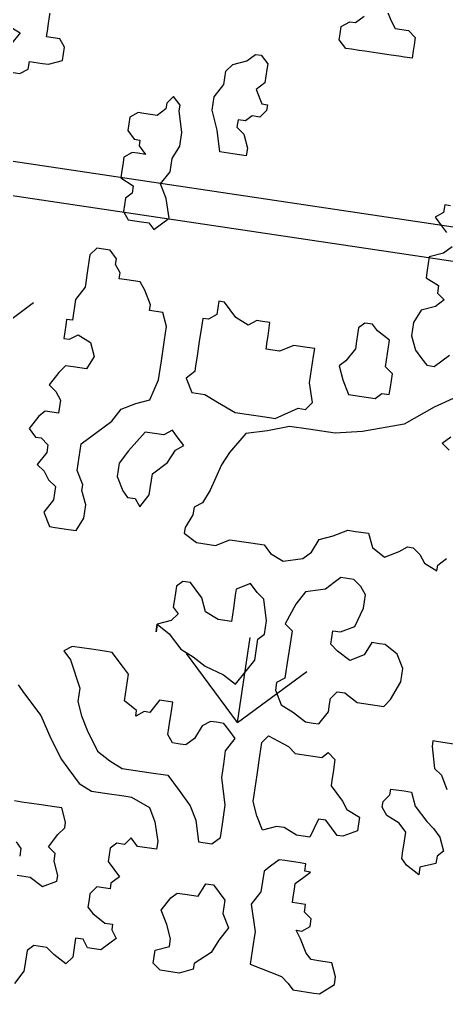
# Model space of a CAD drawing. Header units: millimetres. Extents: x 338 to 506, y 179 to 335.
# Drawn here: x 370.022 to 371.909, y 280.058 to 284.446 of the extents above; entities that cross this region are included whole.
import ezdxf

# ---------------------------------------------------------------- set-up
doc = ezdxf.new("R2010")
doc.units = ezdxf.units.MM
for name, color, linetype in [('ANDEN', 251, 'Continuous'), ('ARBOL-TOP', 3, 'Continuous'), ('MUROS', 32, 'Continuous')]:
    doc.layers.add(name, color=color, linetype=linetype)

# ---------------------------------------------------------------- blocks, each defined once
blk = doc.blocks.new('*X958')
at = {"color": 0}
for p, q in [((96.697, 130.6383), (96.9664, 130.3689)), ((95.2602, 129.2014), (95.5296, 129.4709)), ((95.2602, 129.2014), (95.5296, 128.932)), ((95.2602, 129.2014), (95.6412, 129.2014))]:
    blk.add_line(p, q, dxfattribs=at)
blk = doc.blocks.new('ARBOLITO')
at = {"linetype": 'ByBlock'}
for points in [[(462.2671, 69.5953), (462.2816, 69.5724), (462.2962, 69.5724), (462.3024, 69.5724), (462.3107, 69.5724), (462.3253, 69.5662), (462.3169, 69.5517), (462.3169, 69.5433), (462.3107, 69.5371), (462.3169, 69.5226), (462.3315, 69.5226), (462.3398, 69.5288), (462.3398, 69.5371), (462.3543, 69.5371), (462.3606, 69.5371), (462.3751, 69.5433), (462.3751, 69.5579), (462.3689, 69.5662), (462.3543, 69.5662), (462.3543, 69.5724), (462.3543, 69.5807), (462.3543, 69.5953)], [(462.2671, 69.5953), (462.2816, 69.5724), (462.2962, 69.5724), (462.3024, 69.5724), (462.3107, 69.5724), (462.3253, 69.5662), (462.3169, 69.5517), (462.3169, 69.5433), (462.3107, 69.5371), (462.3169, 69.5226), (462.3315, 69.5226), (462.3398, 69.5288), (462.3398, 69.5371), (462.3543, 69.5371), (462.3606, 69.5371), (462.3751, 69.5433), (462.3751, 69.5579), (462.3689, 69.5662), (462.3543, 69.5662), (462.3543, 69.5724), (462.3543, 69.5807), (462.3543, 69.5953)], [(462.7117, 69.6015), (462.6972, 69.6015), (462.691, 69.6015), (462.6827, 69.6015), (462.6764, 69.6015), (462.6681, 69.6098), (462.6681, 69.6161), (462.6681, 69.6244), (462.6764, 69.6306), (462.6827, 69.6306), (462.691, 69.6389)], [(462.7117, 69.6535), (462.7201, 69.6389), (462.7263, 69.6306), (462.7408, 69.6306), (462.7491, 69.6244), (462.7491, 69.6161), (462.7491, 69.6098), (462.7491, 69.6015), (462.7408, 69.6015), (462.7346, 69.6015), (462.7263, 69.6015), (462.7117, 69.6015), (462.7117, 69.6015)], [(462.7117, 69.6015), (462.6972, 69.6015), (462.691, 69.6015), (462.6827, 69.6015), (462.6764, 69.6015), (462.6681, 69.6098), (462.6681, 69.6161), (462.6681, 69.6244), (462.6764, 69.6306), (462.6827, 69.6306), (462.691, 69.6389)], [(462.7117, 69.6535), (462.7201, 69.6389), (462.7263, 69.6306), (462.7408, 69.6306), (462.7491, 69.6244), (462.7491, 69.6161), (462.7491, 69.6098), (462.7491, 69.6015), (462.7408, 69.6015), (462.7346, 69.6015), (462.7263, 69.6015), (462.7117, 69.6015)], [(462.5725, 69.508), (462.5725, 69.4997), (462.5808, 69.4935), (462.5871, 69.4789), (462.5871, 69.4706), (462.5725, 69.4706), (462.558, 69.4706), (462.5517, 69.4935), (462.5434, 69.5143), (462.5434, 69.5288), (462.5517, 69.5433), (462.5517, 69.5579), (462.558, 69.5662), (462.5725, 69.5724), (462.5808, 69.5807), (462.5871, 69.5807), (462.5954, 69.5724), (462.5954, 69.5662), (462.5954, 69.5517), (462.5871, 69.5433), (462.5954, 69.5288), (462.6016, 69.5288), (462.6016, 69.5226), (462.5954, 69.5143), (462.5871, 69.5143), (462.5808, 69.508), (462.5725, 69.508), (462.5725, 69.508)], [(462.5725, 69.508), (462.5725, 69.4997), (462.5808, 69.4935), (462.5871, 69.4789), (462.5871, 69.4706), (462.5725, 69.4706), (462.558, 69.4706), (462.5517, 69.4935), (462.5434, 69.5143), (462.5434, 69.5288), (462.5517, 69.5433), (462.5517, 69.5579), (462.558, 69.5662), (462.5725, 69.5724), (462.5808, 69.5807), (462.5871, 69.5807), (462.5954, 69.5724), (462.5954, 69.5662), (462.5954, 69.5517), (462.5871, 69.5433), (462.5954, 69.5288), (462.6016, 69.5288), (462.6016, 69.5226), (462.5954, 69.5143), (462.5871, 69.5143), (462.5808, 69.508), (462.5725, 69.508)], [(462.5143, 69.3917), (462.5081, 69.4124), (462.4998, 69.427), (462.5081, 69.4415), (462.5081, 69.4561), (462.5143, 69.4706), (462.5143, 69.4852), (462.5081, 69.508), (462.5081, 69.5143), (462.4998, 69.5226), (462.4936, 69.5143), (462.4936, 69.508), (462.4853, 69.4997), (462.4707, 69.4997), (462.4645, 69.4997), (462.4562, 69.4935), (462.4562, 69.4789), (462.4645, 69.4706), (462.4707, 69.4706), (462.4707, 69.4644), (462.479, 69.4561), (462.4707, 69.4561), (462.4645, 69.4561), (462.4562, 69.4498), (462.4562, 69.4415), (462.4562, 69.4353), (462.4562, 69.427), (462.4707, 69.4207), (462.4707, 69.4124), (462.4645, 69.4062), (462.4645, 69.3917), (462.4707, 69.3833), (462.4853, 69.3833), (462.4936, 69.3833), (462.4998, 69.3771), (462.5143, 69.3917), (462.5143, 69.3917)], [(462.5143, 69.3917), (462.5081, 69.4124), (462.4998, 69.427), (462.5081, 69.4415), (462.5081, 69.4561), (462.5143, 69.4706), (462.5143, 69.4852), (462.5081, 69.508), (462.5081, 69.5143), (462.4998, 69.5226), (462.4936, 69.5143), (462.4936, 69.508), (462.4853, 69.4997), (462.4707, 69.4997), (462.4645, 69.4997), (462.4562, 69.4935), (462.4562, 69.4789), (462.4645, 69.4706), (462.4707, 69.4706), (462.4707, 69.4644), (462.479, 69.4561), (462.4707, 69.4561), (462.4645, 69.4561), (462.4562, 69.4498), (462.4562, 69.4415), (462.4562, 69.4353), (462.4562, 69.427), (462.4707, 69.4207), (462.4707, 69.4124), (462.4645, 69.4062), (462.4645, 69.3917), (462.4707, 69.3833), (462.4853, 69.3833), (462.4936, 69.3833), (462.4998, 69.3771), (462.5143, 69.3917)], [(462.8219, 69.2753), (462.8364, 69.2898)], [(462.8136, 69.4498), (462.8073, 69.4498), (462.8073, 69.4415), (462.799, 69.4353), (462.8073, 69.427), (462.8136, 69.4207)], [(462.8219, 69.4062), (462.8136, 69.3979), (462.799, 69.3917), (462.799, 69.3771), (462.799, 69.3688), (462.8136, 69.3626), (462.8136, 69.3543), (462.8219, 69.348), (462.8136, 69.3397), (462.799, 69.3335), (462.7928, 69.3189), (462.7928, 69.3044), (462.799, 69.2898), (462.8073, 69.2815), (462.8136, 69.2753), (462.8219, 69.2753), (462.8219, 69.2753)], [(462.8219, 69.2753), (462.8364, 69.2898)], [(462.8136, 69.4498), (462.8073, 69.4498), (462.8073, 69.4415), (462.799, 69.4353), (462.8073, 69.427), (462.8136, 69.4207)], [(462.8219, 69.4062), (462.8136, 69.3979), (462.799, 69.3917), (462.799, 69.3771), (462.799, 69.3688), (462.8136, 69.3626), (462.8136, 69.3543), (462.8219, 69.348), (462.8136, 69.3397), (462.799, 69.3335), (462.7928, 69.3189), (462.7928, 69.3044), (462.799, 69.2898), (462.8073, 69.2815), (462.8136, 69.2753), (462.8219, 69.2753)], [(462.5808, 69.0571), (462.5954, 69.0488), (462.6162, 69.0488), (462.6307, 69.0571), (462.6536, 69.0571), (462.6681, 69.0571), (462.6764, 69.0488), (462.691, 69.0426), (462.7117, 69.0488), (462.7201, 69.0571), (462.7263, 69.0717), (462.7408, 69.0779), (462.7554, 69.0862), (462.7637, 69.0862), (462.7782, 69.0862), (462.7845, 69.0717), (462.799, 69.0633), (462.8136, 69.0717), (462.8219, 69.0779), (462.8281, 69.0779), (462.8364, 69.0717), (462.8427, 69.0633), (462.8572, 69.0571), (462.8572, 69.0633), (462.8655, 69.0717)], [(462.851, 69.188), (462.8427, 69.1943), (462.851, 69.2026)], [(462.851, 69.2462), (462.8281, 69.2317), (462.799, 69.2088), (462.7554, 69.1943), (462.7263, 69.188), (462.6972, 69.188), (462.6764, 69.188), (462.6536, 69.1797), (462.6307, 69.1735), (462.6162, 69.1506), (462.6099, 69.1361), (462.6016, 69.107), (462.5954, 69.0924), (462.5871, 69.0862), (462.5871, 69.0779), (462.5808, 69.0633), (462.5808, 69.0571), (462.5808, 69.0571)], [(462.5808, 69.0571), (462.5954, 69.0488), (462.6162, 69.0488), (462.6307, 69.0571), (462.6536, 69.0571), (462.6681, 69.0571), (462.6764, 69.0488), (462.691, 69.0426), (462.7117, 69.0488), (462.7201, 69.0571), (462.7263, 69.0717), (462.7408, 69.0779), (462.7554, 69.0862), (462.7637, 69.0862), (462.7782, 69.0862), (462.7845, 69.0717), (462.799, 69.0633), (462.8136, 69.0717), (462.8219, 69.0779), (462.8281, 69.0779), (462.8364, 69.0717), (462.8427, 69.0633), (462.8572, 69.0571), (462.8572, 69.0633), (462.8655, 69.0717)], [(462.851, 69.188), (462.8427, 69.1943), (462.851, 69.2026)], [(462.851, 69.2462), (462.8281, 69.2317), (462.799, 69.2088), (462.7554, 69.1943), (462.7263, 69.188), (462.6972, 69.188), (462.6764, 69.188), (462.6536, 69.1797), (462.6307, 69.1735), (462.6162, 69.1506), (462.6099, 69.1361), (462.6016, 69.107), (462.5954, 69.0924), (462.5871, 69.0862), (462.5871, 69.0779), (462.5808, 69.0633), (462.5808, 69.0571)], [(462.4645, 69.0924), (462.4562, 69.107), (462.4562, 69.1215), (462.4562, 69.1361), (462.4707, 69.1506), (462.4853, 69.1652), (462.4936, 69.1797), (462.5081, 69.188), (462.5227, 69.1943), (462.5289, 69.2171), (462.5289, 69.2379), (462.5289, 69.2607), (462.5289, 69.2753), (462.5227, 69.2898), (462.5081, 69.2898), (462.5081, 69.2961), (462.4998, 69.3106), (462.4936, 69.3189), (462.479, 69.3189), (462.4707, 69.3189), (462.4707, 69.3252), (462.4645, 69.3335), (462.4645, 69.3397), (462.4562, 69.348), (462.4416, 69.348), (462.4354, 69.3397), (462.4354, 69.3252), (462.4354, 69.3044), (462.4271, 69.2898), (462.4271, 69.267), (462.4208, 69.267), (462.4208, 69.2607), (462.4208, 69.2462), (462.4271, 69.2462), (462.4354, 69.2524), (462.4499, 69.2462), (462.4562, 69.2317), (462.4499, 69.2171), (462.4354, 69.2171), (462.4271, 69.2171), (462.4208, 69.2088), (462.4125, 69.1943), (462.4208, 69.188), (462.4271, 69.1797), (462.4271, 69.1652), (462.4125, 69.1652), (462.4063, 69.1589), (462.398, 69.1444), (462.4063, 69.1361), (462.4125, 69.1361), (462.4208, 69.1298), (462.4208, 69.1215), (462.4125, 69.107), (462.4208, 69.1008), (462.4271, 69.0924), (462.4354, 69.0862), (462.4354, 69.0717), (462.4271, 69.0571), (462.4354, 69.0426), (462.4416, 69.0426), (462.4562, 69.0426), (462.4645, 69.0426), (462.4707, 69.0571), (462.4707, 69.0717), (462.4645, 69.0862), (462.4645, 69.0924), (462.4645, 69.0924)], [(462.4645, 69.0924), (462.4562, 69.107), (462.4562, 69.1215), (462.4562, 69.1361), (462.4707, 69.1506), (462.4853, 69.1652), (462.4936, 69.1797), (462.5081, 69.188), (462.5227, 69.1943), (462.5289, 69.2171), (462.5289, 69.2379), (462.5289, 69.2607), (462.5289, 69.2753), (462.5227, 69.2898), (462.5081, 69.2898), (462.5081, 69.2961), (462.4998, 69.3106), (462.4936, 69.3189), (462.479, 69.3189), (462.4707, 69.3189), (462.4707, 69.3252), (462.4645, 69.3335), (462.4645, 69.3397), (462.4562, 69.348), (462.4416, 69.348), (462.4354, 69.3397), (462.4354, 69.3252), (462.4354, 69.3044), (462.4271, 69.2898), (462.4271, 69.267), (462.4208, 69.267), (462.4208, 69.2607), (462.4208, 69.2462), (462.4271, 69.2462), (462.4354, 69.2524), (462.4499, 69.2462), (462.4562, 69.2317), (462.4499, 69.2171), (462.4354, 69.2171), (462.4271, 69.2171), (462.4208, 69.2088), (462.4125, 69.1943), (462.4208, 69.188), (462.4271, 69.1797), (462.4271, 69.1652), (462.4125, 69.1652), (462.4063, 69.1589), (462.398, 69.1444), (462.4063, 69.1361), (462.4125, 69.1361), (462.4208, 69.1298), (462.4208, 69.1215), (462.4125, 69.107), (462.4208, 69.1008), (462.4271, 69.0924), (462.4354, 69.0862), (462.4354, 69.0717), (462.4271, 69.0571), (462.4354, 69.0426), (462.4416, 69.0426), (462.4562, 69.0426), (462.4645, 69.0426), (462.4707, 69.0571), (462.4707, 69.0717), (462.4645, 69.0862), (462.4645, 69.0924)], [(462.6972, 69.2171), (462.691, 69.2379), (462.691, 69.2524), (462.691, 69.267), (462.691, 69.2753), (462.6827, 69.2753), (462.6681, 69.2753), (462.6536, 69.267), (462.639, 69.267), (462.639, 69.2753), (462.639, 69.2815), (462.639, 69.2961), (462.6307, 69.2961), (462.6245, 69.2961), (462.6162, 69.2898), (462.6016, 69.2961), (462.5871, 69.3106), (462.5808, 69.3106), (462.5808, 69.2961), (462.5725, 69.2898), (462.5663, 69.2898), (462.5663, 69.2753), (462.5663, 69.267), (462.5663, 69.2462), (462.5663, 69.2379), (462.5663, 69.2317), (462.558, 69.2233), (462.5663, 69.2088), (462.5808, 69.2088), (462.5954, 69.2026), (462.6162, 69.1943), (462.6536, 69.1943), (462.6598, 69.1943), (462.6827, 69.2088), (462.691, 69.2088), (462.6972, 69.2171), (462.6972, 69.2171)], [(462.6972, 69.2171), (462.691, 69.2379), (462.691, 69.2524), (462.691, 69.267), (462.691, 69.2753), (462.6827, 69.2753), (462.6681, 69.2753), (462.6536, 69.267), (462.639, 69.267), (462.639, 69.2753), (462.639, 69.2815), (462.639, 69.2961), (462.6307, 69.2961), (462.6245, 69.2961), (462.6162, 69.2898), (462.6016, 69.2961), (462.5871, 69.3106), (462.5808, 69.3106), (462.5808, 69.2961), (462.5725, 69.2898), (462.5663, 69.2898), (462.5663, 69.2753), (462.5663, 69.267), (462.5663, 69.2462), (462.5663, 69.2379), (462.5663, 69.2317), (462.558, 69.2233), (462.5663, 69.2088), (462.5808, 69.2088), (462.5954, 69.2026), (462.6162, 69.1943), (462.6536, 69.1943), (462.6598, 69.1943), (462.6827, 69.2088), (462.691, 69.2088), (462.6972, 69.2171)], [(462.7782, 69.2462), (462.7782, 69.2607), (462.7699, 69.267), (462.7699, 69.2815), (462.7699, 69.2961), (462.7554, 69.3044), (462.7491, 69.3106), (462.7408, 69.3106), (462.7346, 69.3044), (462.7346, 69.2898), (462.7346, 69.2815), (462.7263, 69.267), (462.7201, 69.2607), (462.7263, 69.2462), (462.7346, 69.2317), (462.7491, 69.2317), (462.7637, 69.2317), (462.7699, 69.2379), (462.7782, 69.2379), (462.7782, 69.2462), (462.7782, 69.2462)], [(462.7782, 69.2462), (462.7782, 69.2607), (462.7699, 69.267), (462.7699, 69.2815), (462.7699, 69.2961), (462.7554, 69.3044), (462.7491, 69.3106), (462.7408, 69.3106), (462.7346, 69.3044), (462.7346, 69.2898), (462.7346, 69.2815), (462.7263, 69.267), (462.7201, 69.2607), (462.7263, 69.2462), (462.7346, 69.2317), (462.7491, 69.2317), (462.7637, 69.2317), (462.7699, 69.2379), (462.7782, 69.2379), (462.7782, 69.2462)], [(462.5289, 69.0779), (462.5372, 69.0924), (462.5372, 69.1153), (462.5517, 69.1298), (462.558, 69.1444), (462.5663, 69.1506), (462.558, 69.1589), (462.5517, 69.1652), (462.5434, 69.1589), (462.5227, 69.1589), (462.5081, 69.1361), (462.4998, 69.1215), (462.4998, 69.107), (462.5081, 69.0924), (462.5143, 69.0862), (462.5227, 69.0862), (462.5289, 69.0779), (462.5289, 69.0779)], [(462.5289, 69.0779), (462.5372, 69.0924), (462.5372, 69.1153), (462.5517, 69.1298), (462.558, 69.1444), (462.5663, 69.1506), (462.558, 69.1589), (462.5517, 69.1652), (462.5434, 69.1589), (462.5227, 69.1589), (462.5081, 69.1361), (462.4998, 69.1215), (462.4998, 69.107), (462.5081, 69.0924), (462.5143, 69.0862), (462.5227, 69.0862), (462.5289, 69.0779)], [(462.7034, 68.9034), (462.7117, 68.8888), (462.7263, 68.8826), (462.7408, 68.8743), (462.7491, 68.8743), (462.7554, 68.8743), (462.7637, 68.8888), (462.7637, 68.8971), (462.7637, 68.9034), (462.7699, 68.9117), (462.7782, 68.9117), (462.7928, 68.9034), (462.8073, 68.9034), (462.8219, 68.9034), (462.8281, 68.9117), (462.8364, 68.9324), (462.8364, 68.947), (462.8281, 68.9615), (462.8136, 68.9698), (462.8073, 68.9698), (462.799, 68.9698), (462.7928, 68.9553), (462.7782, 68.947), (462.7637, 68.9553), (462.7554, 68.9615), (462.7554, 68.9761), (462.7637, 68.9761), (462.7782, 68.9844), (462.7845, 69.0052), (462.7845, 69.0197), (462.7782, 69.028), (462.7699, 69.0343), (462.7554, 69.0343), (462.7491, 69.028), (462.7408, 69.0197), (462.7201, 69.0135), (462.7117, 68.9989), (462.7034, 68.9761), (462.7117, 68.9698), (462.7117, 68.9553), (462.7117, 68.9324), (462.7117, 68.9179), (462.7034, 68.9117), (462.7034, 68.9034), (462.7034, 68.9034)], [(462.7034, 68.9034), (462.7117, 68.8888), (462.7263, 68.8826), (462.7408, 68.8743), (462.7491, 68.8743), (462.7554, 68.8743), (462.7637, 68.8888), (462.7637, 68.8971), (462.7637, 68.9034), (462.7699, 68.9117), (462.7782, 68.9117), (462.7928, 68.9034), (462.8073, 68.9034), (462.8219, 68.9034), (462.8281, 68.9117), (462.8364, 68.9324), (462.8364, 68.947), (462.8281, 68.9615), (462.8136, 68.9698), (462.8073, 68.9698), (462.799, 68.9698), (462.7928, 68.9553), (462.7782, 68.947), (462.7637, 68.9553), (462.7554, 68.9615), (462.7554, 68.9761), (462.7637, 68.9761), (462.7782, 68.9844), (462.7845, 69.0052), (462.7845, 69.0197), (462.7782, 69.028), (462.7699, 69.0343), (462.7554, 69.0343), (462.7491, 69.028), (462.7408, 69.0197), (462.7201, 69.0135), (462.7117, 68.9989), (462.7034, 68.9761), (462.7117, 68.9698), (462.7117, 68.9553), (462.7117, 68.9324), (462.7117, 68.9179), (462.7034, 68.9117), (462.7034, 68.9034)], [(462.5663, 68.9553), (462.5808, 68.947), (462.5954, 68.9324), (462.6099, 68.9262), (462.6245, 68.9179), (462.6453, 68.9117), (462.6598, 68.9034), (462.6681, 68.9179), (462.6764, 68.9324), (462.6764, 68.9553), (462.6827, 68.9615), (462.6827, 68.9761), (462.6764, 68.9989), (462.6681, 69.0052), (462.6598, 69.0135), (462.6453, 69.0052), (462.6453, 68.9989), (462.6453, 68.9844), (462.6453, 68.9698), (462.6307, 68.9698), (462.6162, 68.9761), (462.6099, 68.9906), (462.5954, 69.0052), (462.5871, 69.0052), (462.5808, 68.9989), (462.5808, 68.9844), (462.5808, 68.9761), (462.5871, 68.9698), (462.5808, 68.9615), (462.5663, 68.9553), (462.5663, 68.947), (462.5663, 68.9553), (462.5663, 68.9553)], [(462.5663, 68.9553), (462.5808, 68.947), (462.5954, 68.9324), (462.6099, 68.9262), (462.6245, 68.9179), (462.6453, 68.9117), (462.6598, 68.9034), (462.6681, 68.9179), (462.6764, 68.9324), (462.6764, 68.9553), (462.6827, 68.9615), (462.6827, 68.9761), (462.6764, 68.9989), (462.6681, 69.0052), (462.6598, 69.0135), (462.6453, 69.0052), (462.6453, 68.9989), (462.6453, 68.9844), (462.6453, 68.9698), (462.6307, 68.9698), (462.6162, 68.9761), (462.6099, 68.9906), (462.5954, 69.0052), (462.5871, 69.0052), (462.5808, 68.9989), (462.5808, 68.9844), (462.5808, 68.9761), (462.5871, 68.9698), (462.5808, 68.9615), (462.5663, 68.9553), (462.5663, 68.947), (462.5663, 68.9553)], [(462.9029, 68.8743), (462.8863, 68.8743), (462.8801, 68.8743), (462.8801, 68.868), (462.8863, 68.8452), (462.8946, 68.8389), (462.9029, 68.8244)], [(462.9029, 68.8743), (462.8863, 68.8743), (462.8801, 68.8743), (462.8801, 68.868), (462.8863, 68.8452), (462.8946, 68.8389), (462.9029, 68.8244)], [(462.4707, 68.9117), (462.479, 68.9034), (462.4936, 68.8743), (462.4936, 68.8597), (462.4998, 68.8452), (462.5081, 68.8306), (462.5227, 68.8098), (462.5372, 68.8015), (462.5517, 68.7953), (462.5808, 68.7953), (462.6016, 68.7953), (462.6162, 68.7808), (462.6307, 68.7662), (462.639, 68.7517), (462.6453, 68.7288), (462.6598, 68.7288), (462.6681, 68.7371), (462.6681, 68.7517), (462.6681, 68.7724), (462.6598, 68.8015), (462.6598, 68.8161), (462.6598, 68.8306), (462.6681, 68.8452), (462.6598, 68.8535), (462.6536, 68.8597), (462.6453, 68.8597), (462.639, 68.8597), (462.6307, 68.8535), (462.6245, 68.8389), (462.6162, 68.8306), (462.6099, 68.8306), (462.6016, 68.8306), (462.5954, 68.8389), (462.5954, 68.8535), (462.5954, 68.8597), (462.5954, 68.8743), (462.5808, 68.8743), (462.5725, 68.8597), (462.5663, 68.8597), (462.558, 68.8535), (462.558, 68.8597), (462.5434, 68.868), (462.5434, 68.8826), (462.5434, 68.8971), (462.5372, 68.9034), (462.5227, 68.9179), (462.5143, 68.9179), (462.4998, 68.9179), (462.479, 68.9179), (462.4707, 68.9117), (462.4707, 68.9117)], [(462.4707, 68.9117), (462.479, 68.9034), (462.4936, 68.8743), (462.4936, 68.8597), (462.4998, 68.8452), (462.5081, 68.8306), (462.5227, 68.8098), (462.5372, 68.8015), (462.5517, 68.7953), (462.5808, 68.7953), (462.6016, 68.7953), (462.6162, 68.7808), (462.6307, 68.7662), (462.639, 68.7517), (462.6453, 68.7288), (462.6598, 68.7288), (462.6681, 68.7371), (462.6681, 68.7517), (462.6681, 68.7724), (462.6598, 68.8015), (462.6598, 68.8161), (462.6598, 68.8306), (462.6681, 68.8452), (462.6598, 68.8535), (462.6536, 68.8597), (462.6453, 68.8597), (462.639, 68.8597), (462.6307, 68.8535), (462.6245, 68.8389), (462.6162, 68.8306), (462.6099, 68.8306), (462.6016, 68.8306), (462.5954, 68.8389), (462.5954, 68.8535), (462.5954, 68.8597), (462.5954, 68.8743), (462.5808, 68.8743), (462.5725, 68.8597), (462.5663, 68.8597), (462.558, 68.8535), (462.558, 68.8597), (462.5434, 68.868), (462.5434, 68.8826), (462.5434, 68.8971), (462.5372, 68.9034), (462.5227, 68.9179), (462.5143, 68.9179), (462.4998, 68.9179), (462.479, 68.9179), (462.4707, 68.9117)], [(462.4499, 68.6997), (462.4562, 68.6935), (462.4562, 68.6852)], [(462.4562, 68.6644), (462.4707, 68.6644), (462.4853, 68.6561), (462.4998, 68.6644), (462.4998, 68.6706), (462.4936, 68.6852), (462.4936, 68.6935), (462.4853, 68.6997), (462.4936, 68.7143), (462.4998, 68.7226), (462.4998, 68.7288), (462.4936, 68.7434), (462.4853, 68.7434), (462.4707, 68.7434), (462.4499, 68.7434), (462.4416, 68.7434)], [(462.4271, 68.868), (462.4354, 68.8597), (462.4562, 68.8389), (462.4707, 68.8161), (462.4853, 68.7953), (462.4936, 68.787), (462.5081, 68.7724), (462.5227, 68.7662), (462.5372, 68.7662), (462.558, 68.7662), (462.5663, 68.7662), (462.5871, 68.7579), (462.5954, 68.7434), (462.6016, 68.7226), (462.6016, 68.7143), (462.5808, 68.7143), (462.5725, 68.7226), (462.5663, 68.7143), (462.558, 68.7143), (462.5517, 68.708), (462.5517, 68.6935), (462.5663, 68.6789), (462.558, 68.6706), (462.558, 68.6644), (462.5434, 68.6644), (462.5372, 68.6561), (462.5372, 68.6498), (462.5372, 68.6415), (462.5434, 68.6353), (462.558, 68.627), (462.5663, 68.627), (462.5663, 68.6208), (462.5725, 68.6124), (462.5663, 68.6062), (462.558, 68.5979), (462.5434, 68.5979), (462.5372, 68.6062), (462.5289, 68.6062), (462.5289, 68.5854), (462.5227, 68.5771), (462.5081, 68.5854), (462.4998, 68.5917), (462.4853, 68.5917), (462.479, 68.5854), (462.479, 68.5688), (462.479, 68.5626), (462.4707, 68.548)], [(462.4499, 68.6997), (462.4562, 68.6935), (462.4562, 68.6852)], [(462.4562, 68.6644), (462.4707, 68.6644), (462.4853, 68.6561), (462.4998, 68.6644), (462.4998, 68.6706), (462.4936, 68.6852), (462.4936, 68.6935), (462.4853, 68.6997), (462.4936, 68.7143), (462.4998, 68.7226), (462.4998, 68.7288), (462.4936, 68.7434), (462.4853, 68.7434), (462.4707, 68.7434), (462.4499, 68.7434), (462.4416, 68.7434)], [(462.4271, 68.868), (462.4354, 68.8597), (462.4562, 68.8389), (462.4707, 68.8161), (462.4853, 68.7953), (462.4936, 68.787), (462.5081, 68.7724), (462.5227, 68.7662), (462.5372, 68.7662), (462.558, 68.7662), (462.5663, 68.7662), (462.5871, 68.7579), (462.5954, 68.7434), (462.6016, 68.7226), (462.6016, 68.7143), (462.5808, 68.7143), (462.5725, 68.7226), (462.5663, 68.7143), (462.558, 68.7143), (462.5517, 68.708), (462.5517, 68.6935), (462.5663, 68.6789), (462.558, 68.6706), (462.558, 68.6644), (462.5434, 68.6644), (462.5372, 68.6561), (462.5372, 68.6498), (462.5372, 68.6415), (462.5434, 68.6353), (462.558, 68.627), (462.5663, 68.627), (462.5663, 68.6208), (462.5725, 68.6124), (462.5663, 68.6062), (462.558, 68.5979), (462.5434, 68.5979), (462.5372, 68.6062), (462.5289, 68.6062), (462.5289, 68.5854), (462.5227, 68.5771), (462.5081, 68.5854), (462.4998, 68.5917), (462.4853, 68.5917), (462.479, 68.5854), (462.479, 68.5688), (462.479, 68.5626), (462.4707, 68.548)], [(462.7034, 68.7662), (462.6972, 68.7808), (462.6972, 68.7953), (462.6972, 68.8098), (462.6972, 68.8306), (462.6972, 68.8452), (462.7034, 68.8535), (462.7263, 68.8452), (462.7346, 68.8389), (462.7491, 68.8389), (462.7637, 68.8389), (462.7699, 68.8452), (462.7782, 68.8389), (462.7782, 68.8244), (462.7782, 68.8161), (462.7782, 68.8098), (462.7928, 68.7953), (462.799, 68.787), (462.8136, 68.7808), (462.8136, 68.7662), (462.799, 68.7579), (462.7928, 68.7579), (462.7782, 68.7724), (462.7699, 68.7724), (462.7637, 68.7517), (462.7491, 68.7517), (462.7346, 68.7579), (462.7263, 68.7579), (462.7117, 68.7517), (462.7034, 68.7662), (462.7034, 68.7662)], [(462.7034, 68.7662), (462.6972, 68.7808), (462.6972, 68.7953), (462.6972, 68.8098), (462.6972, 68.8306), (462.6972, 68.8452), (462.7034, 68.8535), (462.7263, 68.8452), (462.7346, 68.8389), (462.7491, 68.8389), (462.7637, 68.8389), (462.7699, 68.8452), (462.7782, 68.8389), (462.7782, 68.8244), (462.7782, 68.8161), (462.7782, 68.8098), (462.7928, 68.7953), (462.799, 68.787), (462.8136, 68.7808), (462.8136, 68.7662), (462.799, 68.7579), (462.7928, 68.7579), (462.7782, 68.7724), (462.7699, 68.7724), (462.7637, 68.7517), (462.7491, 68.7517), (462.7346, 68.7579), (462.7263, 68.7579), (462.7117, 68.7517), (462.7034, 68.7662)], [(462.8863, 68.7288), (462.8717, 68.7371), (462.8655, 68.7434), (462.8655, 68.7517), (462.8655, 68.7579), (462.8655, 68.7724), (462.8572, 68.7808), (462.8427, 68.787), (462.8364, 68.7953), (462.8364, 68.8015), (462.8427, 68.8098), (462.8427, 68.8161), (462.8572, 68.8161), (462.8655, 68.8161), (462.8717, 68.8015), (462.8863, 68.787), (462.8946, 68.7808), (462.9029, 68.7724), (462.9091, 68.7579), (462.9029, 68.7517), (462.9029, 68.7434), (462.8863, 68.7371), (462.8863, 68.7288), (462.8863, 68.7288)], [(462.8863, 68.7288), (462.8717, 68.7371), (462.8655, 68.7434), (462.8655, 68.7517), (462.8655, 68.7579), (462.8655, 68.7724), (462.8572, 68.7808), (462.8427, 68.787), (462.8364, 68.7953), (462.8364, 68.8015), (462.8427, 68.8098), (462.8427, 68.8161), (462.8572, 68.8161), (462.8655, 68.8161), (462.8717, 68.8015), (462.8863, 68.787), (462.8946, 68.7808), (462.9029, 68.7724), (462.9091, 68.7579), (462.9029, 68.7517), (462.9029, 68.7434), (462.8863, 68.7371), (462.8863, 68.7288)], [(462.7554, 68.5979), (462.7637, 68.5917), (462.7699, 68.5854), (462.7928, 68.5854), (462.799, 68.5854), (462.8136, 68.5979), (462.8136, 68.6062), (462.8073, 68.6208), (462.7928, 68.6208), (462.7845, 68.6208), (462.7782, 68.627), (462.7699, 68.6415), (462.7637, 68.6498), (462.7699, 68.6498), (462.7782, 68.6561), (462.7782, 68.6644), (462.7699, 68.6706), (462.7699, 68.6789), (462.7554, 68.6789), (462.7554, 68.6852), (462.7554, 68.6935), (462.7554, 68.6997), (462.7637, 68.708), (462.7699, 68.7143), (462.7637, 68.7143), (462.7637, 68.7226), (462.7554, 68.7226), (462.7408, 68.7226), (462.7346, 68.7226), (462.7263, 68.7143), (462.7201, 68.708), (462.7201, 68.6852), (462.7117, 68.6706), (462.7201, 68.6415), (462.7201, 68.6353), (462.7201, 68.6208), (462.7201, 68.6062), (462.7554, 68.5979), (462.7554, 68.5979)], [(462.7554, 68.5979), (462.7637, 68.5917), (462.7699, 68.5854), (462.7928, 68.5854), (462.799, 68.5854), (462.8136, 68.5979), (462.8136, 68.6062), (462.8073, 68.6208), (462.7928, 68.6208), (462.7845, 68.6208), (462.7782, 68.627), (462.7699, 68.6415), (462.7637, 68.6498), (462.7699, 68.6498), (462.7782, 68.6561), (462.7782, 68.6644), (462.7699, 68.6706), (462.7699, 68.6789), (462.7554, 68.6789), (462.7554, 68.6852), (462.7554, 68.6935), (462.7554, 68.6997), (462.7637, 68.708), (462.7699, 68.7143), (462.7637, 68.7143), (462.7637, 68.7226), (462.7554, 68.7226), (462.7408, 68.7226), (462.7346, 68.7226), (462.7263, 68.7143), (462.7201, 68.708), (462.7201, 68.6852), (462.7117, 68.6706), (462.7201, 68.6415), (462.7201, 68.6353), (462.7201, 68.6208), (462.7201, 68.6062), (462.7554, 68.5979)], [(462.6245, 68.5854), (462.6162, 68.5917), (462.6162, 68.6062), (462.6307, 68.6124), (462.6307, 68.6208), (462.6245, 68.6353), (462.6162, 68.6498), (462.6245, 68.6644), (462.6307, 68.6706), (462.639, 68.6706), (462.6536, 68.6706), (462.6598, 68.6852), (462.6681, 68.6852), (462.6827, 68.6706), (462.6827, 68.6561), (462.691, 68.6415), (462.6827, 68.627), (462.6764, 68.6124), (462.6598, 68.5979), (462.6598, 68.5917), (462.6453, 68.5854), (462.6245, 68.5854), (462.6245, 68.5854)], [(462.6245, 68.5854), (462.6162, 68.5917), (462.6162, 68.6062), (462.6307, 68.6124), (462.6307, 68.6208), (462.6245, 68.6353), (462.6162, 68.6498), (462.6245, 68.6644), (462.6307, 68.6706), (462.639, 68.6706), (462.6536, 68.6706), (462.6598, 68.6852), (462.6681, 68.6852), (462.6827, 68.6706), (462.6827, 68.6561), (462.691, 68.6415), (462.6827, 68.627), (462.6764, 68.6124), (462.6598, 68.5979), (462.6598, 68.5917), (462.6453, 68.5854), (462.6245, 68.5854)]]:
    blk.add_lwpolyline(points, dxfattribs=at)
blk = doc.blocks.new('A$C7152A42C')
at = {"layer": 'ANDEN'}
blk.add_line((97.56987, 123.85105), (97.56987, 133.80816), dxfattribs=at)
blk.add_lwpolyline([(98.41987, 109.00105), (98.41987, 113.70105), (97.41987, 113.70105), (97.41987, 119.00105), (98.41987, 119.00105), (98.41987, 123.70105), (97.41987, 123.70105), (97.41987, 133.66738), (87.15627, 134.31906), (87.15627, 109.00105)], close=True, dxfattribs=at)
at = {"layer": 'ANDEN', "color": 251, "linetype": 'Continuous'}
blk.add_blockref('*X958', (0, 0), dxfattribs=at)
at = {"layer": 'ARBOL-TOP', "color": 3, "linetype": 'ByBlock', "xscale": 4.090679926752369, "yscale": 4.090679926752369, "zscale": 4.090679926752369, "rotation": 270}
blk.add_blockref('ARBOLITO', (-186.43523, 2021.82862), dxfattribs=at)

msp = doc.modelspace()

# ---------------------------------------------------------------- block references
at = {"layer": 'MUROS', "color": 32, "rotation": 81.53046525965426}
msp.add_blockref('A$C7152A42C', (484.7482, 168.0844), dxfattribs=at)

doc.saveas('drawing.dxf')
